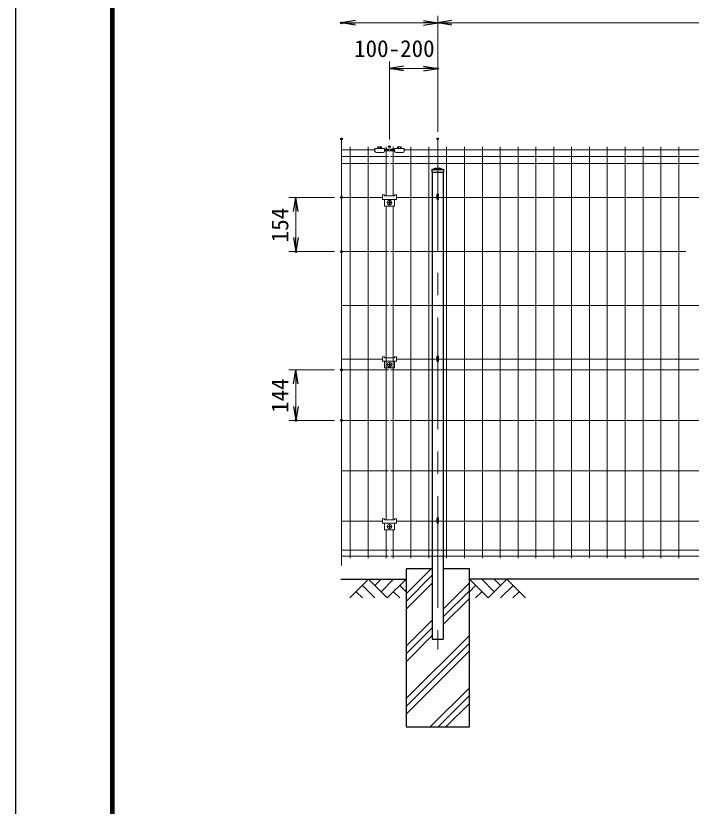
# Model space of a CAD drawing. Units: millimetres, scale not verified. Extents: x -4200 to 4200, y -2970 to 2970.
# Drawn here: x -4200 to -2279, y -599 to 1649 of the extents above; entities that cross this region are included whole.
import ezdxf
from ezdxf.enums import TextEntityAlignment as Align

# ---------------------------------------------------------------- set-up
doc = ezdxf.new("R2010")
doc.units = ezdxf.units.MM
doc.header["$LTSCALE"] = 10
doc.header["$PDMODE"] = 32
doc.header["$PDSIZE"] = 5
doc.linetypes.add('USER1', pattern=[50.8, 31.75, -6.35, 6.35, -6.35])
for name, color, linetype, lineweight in [('0-1_D-STR-DIM', 7, 'Continuous', 13), ('0-2_D-STR3', 3, 'Continuous', 13), ('0-3_D-BMK', 2, 'USER1', 13), ('0-4_D-STR1', 1, 'Continuous', 25), ('0-5_D-STR2', 7, 'Continuous', 13), ('0-9_D-BGD', 7, 'Continuous', 25), ('0-A_D-STR4', 7, 'Continuous', 25), ('0-B_D-DCR-HCH', 7, 'Continuous', 13), ('0-C_D-TTL', 7, 'Continuous', 25)]:
    doc.layers.add(name, color=color, linetype=linetype, lineweight=lineweight)
doc.layers.add('0-6_0', color=7, linetype='Continuous')
doc.layers.add('0-7_Defpoints', color=7, linetype='Continuous')
doc.styles.add('ＭＳ ゴシック', font='')
doc.styles.get('ＭＳ ゴシック').set_extended_font_data('MS Gothic')

# ---------------------------------------------------------------- blocks, each defined once
blk = doc.blocks.new('_Open')
at = {"layer": '0-6_0'}
blk.add_line((-10, 1.667), (0, 0), dxfattribs=at)
blk.add_lwpolyline([(-10, -1.667), (0, 0), (-10, 0)], dxfattribs=at)

msp = doc.modelspace()

# ---------------------------------------------------------------- linework, layer by layer
at = {"layer": '0-1_D-STR-DIM'}
for p, q in [((-3000.2, 1318.64), (-3000.2, 1648.64)), ((-3000.2, 1318.64), (-3000.2, 1648.64)), ((-3040.2, 1628.64), (-3233.71, 1628.64)), ((-2960.2, 1628.64), (-1040.2, 1628.64)), ((-3137.12, 1296.78), (-3137.12, 1518.64)), ((-3000.2, 1318.64), (-3000.2, 1518.64)), ((-3097.12, 1498.64), (-3040.2, 1498.64)), ((-3273.71, 1298.64), (-3273.71, 85.56)), ((-3293.71, 1132.38), (-3423.71, 1132.38)), ((-3403.71, 1092.38), (-3403.71, 1018.38)), ((-3293.71, 978.38), (-3423.71, 978.38)), ((-3293.71, 642.08), (-3423.71, 642.08)), ((-3403.71, 602.08), (-3403.71, 538.08)), ((-3293.71, 498.08), (-3423.71, 498.08))]:
    msp.add_line(p, q, dxfattribs=at)
at = {"layer": '0-2_D-STR3'}
for p, q in [((-3180.16, 1264.55), (-3180.16, 1269.95)), ((-3180.16, 1269.95), (-3178.66, 1269.95)), ((-3180.16, 1264.55), (-3178.66, 1264.55)), ((-3178.66, 1271.55), (-3151.66, 1271.55)), ((-3178.66, 1271.55), (-3178.66, 1264.05)), ((-3174.66, 1260.05), (-3155.66, 1260.05)), ((-3170.67, 1271.55), (-3170.67, 1276.18)), ((-3169.29, 1276.55), (-3161.03, 1276.55)), ((-3167.92, 1271.55), (-3167.92, 1276.18)), ((-3162.41, 1271.55), (-3162.41, 1276.18)), ((-3159.66, 1276.18), (-3159.66, 1271.55)), ((-3151.66, 1271.55), (-3151.66, 1264.05)), ((-3151.66, 1269.95), (-3122.66, 1269.95)), ((-3151.66, 1264.55), (-3122.66, 1264.55)), ((-3122.66, 1271.55), (-3122.66, 1264.05)), ((-3122.66, 1271.55), (-3095.66, 1271.55)), ((-3118.66, 1260.05), (-3099.66, 1260.05)), ((-3114.68, 1271.55), (-3114.68, 1276.18)), ((-3113.3, 1276.55), (-3105.04, 1276.55)), ((-3111.92, 1271.55), (-3111.92, 1276.18)), ((-3106.42, 1271.55), (-3106.42, 1276.18)), ((-3103.66, 1276.18), (-3103.66, 1271.55)), ((-3095.66, 1271.55), (-3095.66, 1264.05)), ((-3095.66, 1269.95), (-3094.16, 1269.95)), ((-3095.66, 1264.55), (-3094.16, 1264.55)), ((-3094.16, 1269.95), (-3094.16, 1264.55)), ((-3157.16, 1139.68), (-3157.16, 1126.88)), ((-3157.16, 1139.68), (-3151.16, 1139.68)), ((-3157.16, 1126.88), (-3117.16, 1126.88)), ((-3151.16, 1126.88), (-3151.16, 1107.88)), ((-3123.16, 1139.68), (-3117.16, 1139.68)), ((-3123.16, 1139.68), (-3123.16, 1136.78)), ((-3123.16, 1126.88), (-3123.16, 1107.88)), ((-3117.16, 1139.68), (-3117.16, 1126.88)), ((-3002.8, 1140.54), (-3002.8, 1128.38)), ((-2997.6, 1140.54), (-2997.6, 1128.38)), ((-3151.16, 1107.88), (-3123.16, 1107.88)), ((-3140.62, 1117.88), (-3138.62, 1117.88)), ((-3140.62, 1116.88), (-3138.62, 1116.88)), ((-3137.62, 1120.88), (-3137.62, 1118.88)), ((-3137.62, 1113.88), (-3137.62, 1115.88)), ((-3136.62, 1120.88), (-3136.62, 1118.88)), ((-3136.62, 1113.88), (-3136.62, 1115.88)), ((-3133.62, 1117.88), (-3135.62, 1117.88)), ((-3133.62, 1116.88), (-3135.62, 1116.88)), ((-3157.16, 679.18), (-3157.16, 666.38)), ((-3157.16, 679.18), (-3151.16, 679.18)), ((-3123.16, 679.18), (-3117.16, 679.18)), ((-3123.16, 679.18), (-3123.16, 676.28)), ((-3117.16, 679.18), (-3117.16, 666.38)), ((-3002.8, 680.04), (-3002.8, 667.88)), ((-2997.6, 680.04), (-2997.6, 667.88)), ((-3157.16, 666.38), (-3117.16, 666.38)), ((-3151.16, 666.38), (-3151.16, 647.38)), ((-3140.62, 657.38), (-3138.62, 657.38)), ((-3140.62, 656.38), (-3138.62, 656.38)), ((-3137.62, 660.38), (-3137.62, 658.38)), ((-3137.62, 653.38), (-3137.62, 655.38)), ((-3136.62, 660.38), (-3136.62, 658.38)), ((-3136.62, 653.38), (-3136.62, 655.38)), ((-3133.62, 657.38), (-3135.62, 657.38)), ((-3133.62, 656.38), (-3135.62, 656.38)), ((-3123.16, 666.38), (-3123.16, 647.38)), ((-3151.16, 647.38), (-3123.16, 647.38)), ((-3157.16, 218.68), (-3157.16, 205.88)), ((-3157.16, 218.68), (-3151.16, 218.68)), ((-3157.16, 205.88), (-3117.16, 205.88)), ((-3151.16, 205.88), (-3151.16, 186.88)), ((-3123.16, 218.68), (-3117.16, 218.68)), ((-3123.16, 218.68), (-3123.16, 215.78)), ((-3123.16, 205.88), (-3123.16, 186.88)), ((-3117.16, 218.68), (-3117.16, 205.88)), ((-3002.8, 219.54), (-3002.8, 207.38)), ((-2997.6, 219.54), (-2997.6, 207.38)), ((-3151.16, 186.88), (-3123.16, 186.88)), ((-3140.62, 196.88), (-3138.62, 196.88)), ((-3140.62, 195.88), (-3138.62, 195.88)), ((-3137.62, 199.88), (-3137.62, 197.88)), ((-3137.62, 192.88), (-3137.62, 194.88)), ((-3136.62, 199.88), (-3136.62, 197.88)), ((-3136.62, 192.88), (-3136.62, 194.88)), ((-3133.62, 196.88), (-3135.62, 196.88)), ((-3133.62, 195.88), (-3135.62, 195.88))]:
    msp.add_line(p, q, dxfattribs=at)
for points in [[(-3151.16, 1139.68), (-3151.16, 1136.78), (-3123.16, 1136.78)], [(-3151.16, 679.18), (-3151.16, 676.28), (-3123.16, 676.28)], [(-3151.16, 218.68), (-3151.16, 215.78), (-3123.16, 215.78)]]:
    msp.add_lwpolyline(points, dxfattribs=at)
for centre in [(-3137.12, 1117.38), (-3137.12, 656.88), (-3137.12, 196.38)]:
    msp.add_circle(centre, 6.5, dxfattribs=at)
for centre, radius, start, end in [((-3174.66, 1264.05), 4, 180, 270), ((-3169.29, 1273.79), 2.75, 60, 120), ((-3165.16, 1266.09), 10.46, 74.73852, 105.26148), ((-3161.03, 1273.79), 2.75, 60, 120), ((-3155.66, 1264.05), 4, 270, 0), ((-3118.66, 1264.05), 4, 180, 270), ((-3113.3, 1273.79), 2.75, 60, 120), ((-3109.17, 1266.09), 10.46, 74.73852, 105.26148), ((-3105.04, 1273.79), 2.75, 60, 120), ((-3099.66, 1264.05), 4, 270, 0), ((-3000.2, 1128.38), 2.6, 180, 0), ((-3140.62, 1117.38), 0.5, 90.00001, 270), ((-3138.62, 1118.88), 1, 270, 0.00001), ((-3138.62, 1115.88), 1, 0, 90), ((-3137.12, 1120.88), 0.5, 0, 179.99999), ((-3137.12, 1113.88), 0.5, 180.00002, 0.00001), ((-3135.62, 1118.88), 1, 180.00001, 270), ((-3135.62, 1115.88), 1, 90, 180.00001), ((-3133.62, 1117.38), 0.5, 270.00049, 90.00046), ((-3140.62, 656.88), 0.5, 90.00001, 270), ((-3138.62, 658.38), 1, 270, 0.00001), ((-3138.62, 655.38), 1, 0, 90), ((-3137.12, 660.38), 0.5, 0, 179.99999), ((-3137.12, 653.38), 0.5, 180.00002, 0.00001), ((-3135.62, 658.38), 1, 180.00001, 270), ((-3135.62, 655.38), 1, 90, 180.00001), ((-3133.62, 656.88), 0.5, 270.00049, 90.00046), ((-3000.2, 667.88), 2.6, 180, 0), ((-3000.2, 207.38), 2.6, 180, 0), ((-3140.62, 196.38), 0.5, 90.00001, 270), ((-3138.62, 197.88), 1, 270, 0.00001), ((-3138.62, 194.88), 1, 0, 90), ((-3137.12, 199.88), 0.5, 0, 179.99999), ((-3137.12, 192.88), 0.5, 180.00002, 0.00001), ((-3135.62, 197.88), 1, 180.00001, 270), ((-3135.62, 194.88), 1, 90, 180.00001), ((-3133.62, 196.38), 0.5, 270.00049, 90.00046)]:
    msp.add_arc(centre, radius, start, end, dxfattribs=at)
for centre in [(-3000.2, 1140.53), (-3000.2, 680.03), (-3000.2, 219.53)]:
    msp.add_ellipse(centre, major_axis=(-2.6, 0), ratio=0.649974, start_param=3.1415927, end_param=6.2831853, dxfattribs=at)
at = {"layer": '0-3_D-BMK'}
msp.add_line((-3000.2, 1298.64), (-3000.2, -153.62), dxfattribs=at)
at = {"layer": '0-4_D-STR1'}
for p, q in [((-3016.7, 1211.38), (-3006.2, 1215.38)), ((-3006.2, 1215.38), (-2994.2, 1215.38)), ((-3016.7, 1211.38), (-2983.7, 1211.38)), ((-3016.7, 1211.38), (-3016.7, 1204.38)), ((-3016.7, 1204.38), (-2983.7, 1204.38)), ((-3015.7, 1204.38), (-3015.7, -123.62)), ((-2984.7, 1204.38), (-2984.7, -123.62)), ((-3015.7, -123.62), (-2984.7, -123.62))]:
    msp.add_line(p, q, dxfattribs=at)
msp.add_lwpolyline([(-2994.2, 1215.38), (-2983.7, 1211.38), (-2983.7, 1204.38)], dxfattribs=at)
at = {"layer": '0-5_D-STR2'}
for p, q in [((-3178.66, 1267.95), (-3273.71, 1267.95)), ((-3248.71, 1276.38), (-3248.71, 106.38)), ((-3197.94, 1276.38), (-3197.94, 106.38)), ((-3140.16, 1267.95), (-3151.66, 1267.95)), ((-3147.17, 1276.38), (-3147.17, 1136.78)), ((-3122.66, 1267.95), (-3134.16, 1267.95)), ((-3127.14, 1276.38), (-3127.14, 1136.78)), ((-1178.65, 1267.95), (-3095.66, 1267.95)), ((-3076.37, 1276.38), (-3076.37, 106.38)), ((-3025.6, 1276.38), (-3025.6, 106.38)), ((-2974.83, 1276.38), (-2974.83, 106.38)), ((-2924.06, 1276.38), (-2924.06, 106.38)), ((-2873.29, 1276.38), (-2873.29, 106.38)), ((-2822.52, 1276.38), (-2822.52, 106.38)), ((-2771.76, 1276.38), (-2771.76, 106.38)), ((-2720.99, 1276.38), (-2720.99, 106.38)), ((-2670.22, 1276.38), (-2670.22, 106.38)), ((-2619.45, 1276.38), (-2619.45, 106.38)), ((-2568.68, 1276.38), (-2568.68, 106.38)), ((-2517.91, 1276.38), (-2517.91, 106.38)), ((-2467.14, 1276.38), (-2467.14, 106.38)), ((-2416.37, 1276.38), (-2416.37, 106.38)), ((-2365.6, 1276.38), (-2365.6, 106.38)), ((-2314.83, 1276.38), (-2314.83, 106.38)), ((-3140.16, 1248.38), (-3273.71, 1248.38)), ((-1140.14, 1248.38), (-3134.16, 1248.38)), ((-3140.16, 1228.8), (-3273.71, 1228.8)), ((-1140.14, 1228.8), (-3134.16, 1228.8)), ((-3157.16, 1132.38), (-3273.71, 1132.38)), ((-3002.8, 1132.38), (-3117.16, 1132.38)), ((-1157.16, 1132.38), (-2997.6, 1132.38)), ((-3147.17, 1107.88), (-3147.17, 215.78)), ((-3127.14, 1107.88), (-3127.14, 215.78)), ((-3140.17, 978.38), (-3273.71, 978.38)), ((-2294.58, 978.38), (-3134.14, 978.38)), ((-3140.17, 824.88), (-3273.71, 824.88)), ((-1140.14, 824.88), (-3134.14, 824.88)), ((-3157.16, 671.88), (-3273.71, 671.88)), ((-3002.8, 671.88), (-3117.16, 671.88)), ((-1157.16, 671.88), (-2997.6, 671.88)), ((-3140.17, 642.08), (-3273.71, 642.08)), ((-1140.14, 642.08), (-3134.14, 642.08)), ((-3140.17, 498.08), (-3273.71, 498.08)), ((-1140.14, 498.08), (-3134.14, 498.08)), ((-3140.17, 354.58), (-3273.71, 354.58)), ((-1140.14, 354.58), (-3134.14, 354.58)), ((-3157.16, 211.38), (-3273.71, 211.38)), ((-3002.8, 211.38), (-3117.16, 211.38)), ((-1157.19, 211.38), (-2997.6, 211.38)), ((-3147.17, 186.88), (-3147.17, 106.38)), ((-3127.14, 186.88), (-3127.14, 106.38)), ((-3140.16, 129.4), (-3273.71, 129.4)), ((-1140.14, 129.4), (-3134.16, 129.4)), ((-3140.16, 111.78), (-3273.71, 111.78)), ((-1140.14, 111.78), (-3134.16, 111.78))]:
    msp.add_line(p, q, dxfattribs=at)
at = {"layer": '0-7_Defpoints'}
for p in [(-3273.71, 1628.64), (-3000.2, 1498.64), (-3273.71, 1298.64), (-3000.2, 1298.64), (-3137.12, 1276.78), (-3273.71, 1132.38), (-3403.71, 978.38), (-3273.71, 978.38), (-3273.71, 642.08), (-3403.71, 498.08), (-3273.71, 498.08)]:
    msp.add_point(p, dxfattribs=at)
at = {"layer": '0-9_D-BGD'}
for p, q in [((-3275.7, 46.38), (-3090.2, 46.38)), ((-1090.2, 46.38), (-2910.2, 46.38))]:
    msp.add_line(p, q, dxfattribs=at)
at = {"layer": '0-A_D-STR4'}
msp.add_lwpolyline([(-3015.7, 76.38), (-3090.2, 76.38), (-3090.2, -373.62), (-2910.2, -373.62), (-2910.2, 76.38), (-2984.7, 76.38)], dxfattribs=at)
at = {"layer": '0-B_D-DCR-HCH'}
for p, q in [((-3090.2, 5.17), (-3018.99, 76.38)), ((-3196.62, 46.38), (-3249.83, -6.84)), ((-3196.62, 46.38), (-3143.41, -6.84)), ((-3178.88, 28.64), (-3161.15, 46.38)), ((-3161.15, 10.9), (-3125.67, 46.38)), ((-3143.41, -6.84), (-3090.2, 46.38)), ((-3090.2, -16.93), (-3015.7, 57.57)), ((-2856.99, -6.84), (-2910.2, 46.38)), ((-2839.25, 10.9), (-2874.72, 46.38)), ((-2803.77, 46.38), (-2856.99, -6.84)), ((-2821.42, 28.55), (-2839.25, 46.38)), ((-2803.77, 46.38), (-2750.56, -6.84)), ((-3214.36, 28.64), (-3178.72, -6.84)), ((-3107.94, 28.64), (-3090.2, 10.98)), ((-3090.2, -39.02), (-3015.7, 35.48)), ((-2984.7, -38.53), (-2910.2, 35.97)), ((-2892.46, 28.64), (-2910.2, 10.98)), ((-2786.04, 28.64), (-2821.67, -6.84)), ((-3232.1, 10.9), (-3214.28, -6.84)), ((-3125.67, 10.9), (-3107.85, -6.84)), ((-2984.7, -60.63), (-2910.2, 13.87)), ((-2874.72, 10.9), (-2892.54, -6.84)), ((-2768.3, 10.9), (-2786.12, -6.84)), ((-2984.7, -82.72), (-2910.2, -8.22)), ((-3090.2, -144.03), (-3015.7, -69.53)), ((-3090.2, -166.13), (-3015.7, -91.63)), ((-3090.2, -293.23), (-2910.2, -113.23)), ((-3090.2, -188.22), (-3015.7, -113.72)), ((-3090.2, -315.33), (-2910.2, -135.33)), ((-3090.2, -337.42), (-2910.2, -157.42)), ((-3021.39, -373.62), (-2910.2, -262.43)), ((-2999.3, -373.62), (-2910.2, -284.53)), ((-2977.2, -373.62), (-2910.2, -306.62))]:
    msp.add_line(p, q, dxfattribs=at)
at = {"layer": '0-C_D-TTL', "color": 2}
msp.add_lwpolyline([(-4199.74, 2970), (4200.26, 2970), (4200.26, -2970), (-4199.74, -2970)], close=True, dxfattribs=at)
at = {"layer": '0-C_D-TTL'}
for points in [[(-3929.74, 2750), (3930.26, 2750), (3930.26, -2750), (-3929.74, -2750)], [(-3927.24, 2747.5), (3927.76, 2747.5), (3927.76, -2747.5), (-3927.24, -2747.5)], [(-3924.74, 2745), (3925.26, 2745), (3925.26, -2745), (-3924.74, -2745)], [(-3922.24, 2742.5), (3922.76, 2742.5), (3922.76, -2742.5), (-3922.24, -2742.5)], [(-3919.74, 2740), (3920.26, 2740), (3920.26, -2740), (-3919.74, -2740)]]:
    msp.add_lwpolyline(points, close=True, dxfattribs=at)

# ---------------------------------------------------------------- block references
at = {"layer": '0-1_D-STR-DIM', "xscale": 4, "yscale": 4}
for p, rotation in [((-3273.71, 1628.64), 180), ((-3000.2, 1628.64), 180), ((-3137.12, 1498.64), 180), ((-3403.71, 1132.38), 90), ((-3403.71, 978.38), 270), ((-3403.71, 642.08), 90), ((-3403.71, 498.08), 270)]:
    msp.add_blockref('_Open', p, dxfattribs=dict(at, rotation=rotation))
for p in [(-3000.2, 1628.64), (-3000.2, 1498.64)]:
    msp.add_blockref('_Open', p, dxfattribs=at)

# ---------------------------------------------------------------- texts
at = {"layer": '0-1_D-STR-DIM', "style": 'ＭＳ ゴシック'}
msp.add_text('100-200', height=48.09, dxfattribs=at).set_placement((-3237.97, 1517.25), align=Align.BOTTOM_LEFT)
for s, p in [('154', (-3410.46, 1004.6)), ('144', (-3410.46, 519.3))]:
    msp.add_text(s, height=48.09, rotation=90, dxfattribs=at).set_placement(p, align=Align.BOTTOM_LEFT)

doc.saveas('drawing.dxf')
